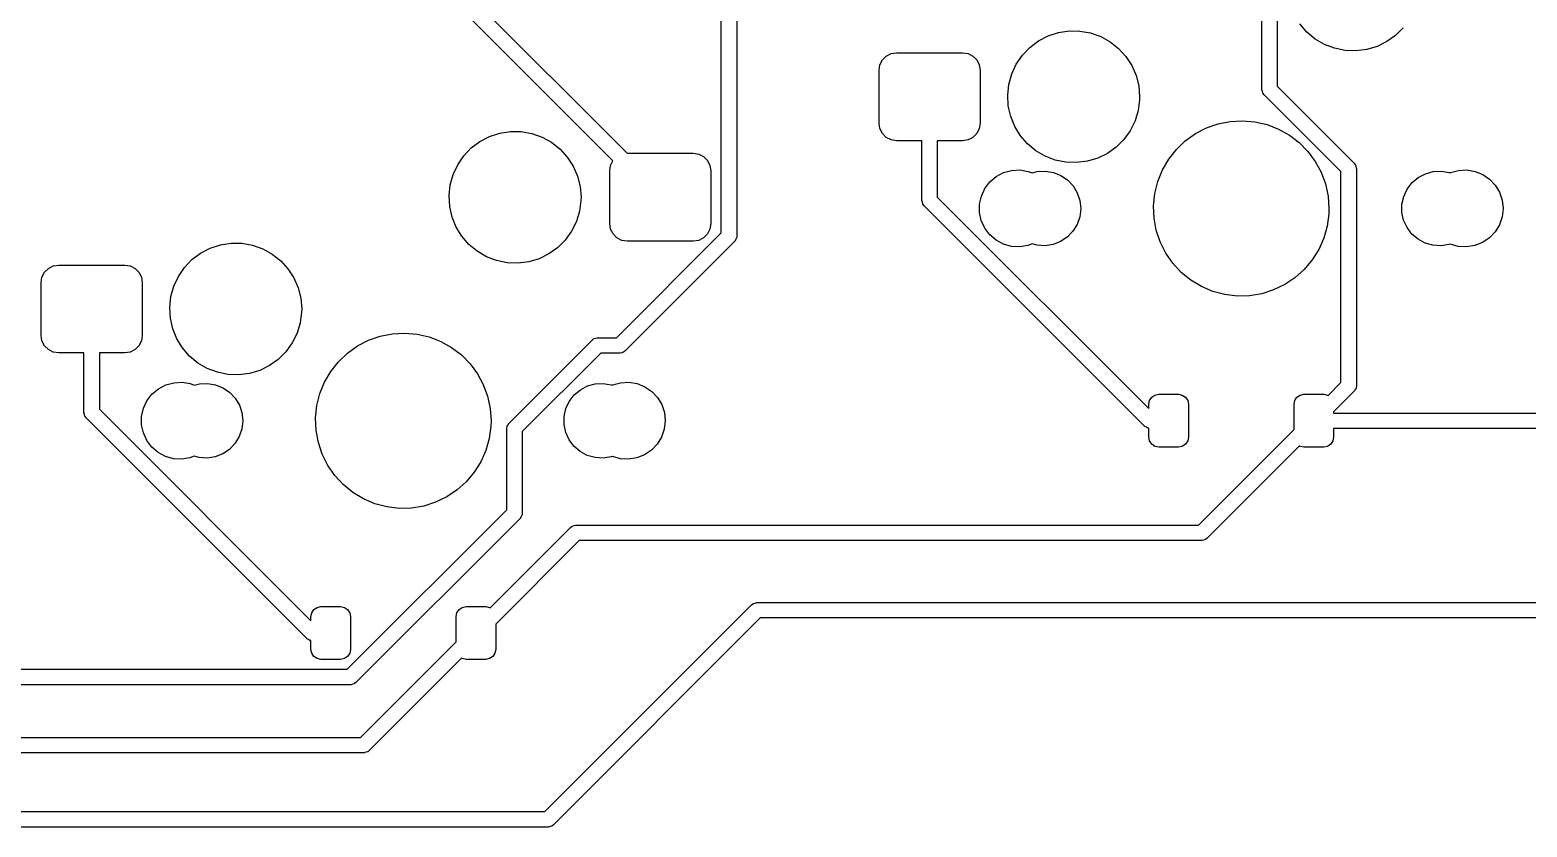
# Model space of a CAD drawing. Extents: x 50 to 376, y -141 to -43.
# Drawn here: x 106.57 to 140.61, y -120.49 to -102.37 of the extents above; entities that cross this region are included whole.
import ezdxf

# ---------------------------------------------------------------- set-up
doc = ezdxf.new("R2010")
doc.units = 0
doc.layers.add('BLACK', color=7, linetype='CONTINUOUS')

msp = doc.modelspace()

# ---------------------------------------------------------------- linework, layer by layer
at = {"layer": 'BLACK', "linetype": 'CONTINUOUS'}
for p, q in [((122.291, -106.984), (122.291, -97.203)), ((122.641, -97.203), (122.641, -107.057)), ((134.581, -103.719), (134.581, -100.561)), ((134.931, -100.634), (134.931, -103.646)), ((116.046, -101.067), (120.152, -105.172)), ((119.827, -105.343), (115.747, -101.263)), ((129.721, -102.503), (129.954, -102.427)), ((129.954, -102.427), (130.197, -102.39)), ((130.197, -102.39), (130.443, -102.393)), ((130.443, -102.393), (130.685, -102.436)), ((130.685, -102.436), (130.917, -102.518)), ((135.603, -102.418), (135.442, -102.232)), ((135.792, -102.575), (135.603, -102.418)), ((137.794, -102.318), (137.62, -102.492)), ((129.136, -102.942), (129.306, -102.764)), ((129.306, -102.764), (129.503, -102.617)), ((129.503, -102.617), (129.721, -102.503)), ((130.917, -102.518), (131.132, -102.637)), ((131.132, -102.637), (131.325, -102.789)), ((131.325, -102.789), (131.49, -102.971)), ((136.004, -102.699), (135.792, -102.575)), ((136.234, -102.786), (136.004, -102.699)), ((136.474, -102.835), (136.234, -102.786)), ((137.199, -102.743), (136.964, -102.813)), ((137.42, -102.634), (137.199, -102.743)), ((137.62, -102.492), (137.42, -102.634)), ((125.897, -103.162), (125.953, -103.051)), ((125.953, -103.051), (126.042, -102.962)), ((126.042, -102.962), (126.153, -102.906)), ((126.153, -102.906), (126.277, -102.886)), ((126.277, -102.886), (127.777, -102.886)), ((127.777, -102.886), (127.901, -102.906)), ((127.901, -102.906), (128.012, -102.962)), ((128.012, -102.962), (128.101, -103.051)), ((128.101, -103.051), (128.157, -103.162)), ((128.998, -103.145), (129.136, -102.942)), ((131.49, -102.971), (131.624, -103.177)), ((136.72, -102.844), (136.474, -102.835)), ((136.964, -102.813), (136.72, -102.844)), ((125.877, -103.286), (125.897, -103.162)), ((125.877, -104.486), (125.877, -103.286)), ((128.157, -103.162), (128.177, -103.286)), ((128.177, -103.286), (128.177, -104.486)), ((128.829, -103.605), (128.894, -103.368)), ((128.894, -103.368), (128.998, -103.145)), ((131.624, -103.177), (131.722, -103.403)), ((131.722, -103.403), (131.782, -103.641)), ((128.802, -103.849), (128.829, -103.605)), ((131.782, -103.641), (131.802, -103.886)), ((134.582, -103.723), (134.581, -103.719)), ((134.581, -103.728), (134.582, -103.723)), ((134.592, -103.764), (134.581, -103.728)), ((134.601, -103.8), (134.592, -103.764)), ((134.604, -103.803), (134.601, -103.8)), ((134.605, -103.808), (134.604, -103.803)), ((134.632, -103.843), (134.605, -103.808)), ((134.931, -103.646), (136.678, -105.394)), ((128.817, -104.095), (128.802, -103.849)), ((128.871, -104.335), (128.817, -104.095)), ((131.8, -103.959), (131.768, -104.203)), ((131.802, -103.886), (131.8, -103.959)), ((136.38, -105.59), (134.632, -103.843)), ((125.897, -104.61), (125.877, -104.486)), ((128.177, -104.486), (128.157, -104.61)), ((128.963, -104.562), (128.871, -104.335)), ((131.697, -104.438), (131.588, -104.659)), ((131.768, -104.203), (131.697, -104.438)), ((133.586, -104.503), (133.862, -104.448)), ((133.862, -104.448), (134.143, -104.432)), ((134.143, -104.432), (134.424, -104.457)), ((134.424, -104.457), (134.698, -104.52)), ((116.803, -104.903), (117.021, -104.789)), ((117.021, -104.789), (117.254, -104.713)), ((117.254, -104.713), (117.497, -104.676)), ((117.497, -104.676), (117.743, -104.679)), ((117.743, -104.679), (117.985, -104.722)), ((117.985, -104.722), (118.217, -104.804)), ((118.217, -104.804), (118.432, -104.923)), ((125.953, -104.721), (125.897, -104.61)), ((126.042, -104.81), (125.953, -104.721)), ((126.153, -104.866), (126.042, -104.81)), ((128.012, -104.81), (127.901, -104.866)), ((128.101, -104.721), (128.012, -104.81)), ((128.157, -104.61), (128.101, -104.721)), ((129.092, -104.772), (128.963, -104.562)), ((129.253, -104.958), (129.092, -104.772)), ((131.588, -104.659), (131.444, -104.858)), ((132.841, -104.89), (133.07, -104.726)), ((133.07, -104.726), (133.32, -104.596)), ((133.32, -104.596), (133.586, -104.503)), ((134.698, -104.52), (134.961, -104.622)), ((134.961, -104.622), (135.207, -104.759)), ((135.207, -104.759), (135.431, -104.93)), ((116.436, -105.228), (116.606, -105.05)), ((116.606, -105.05), (116.803, -104.903)), ((118.432, -104.923), (118.625, -105.075)), ((118.625, -105.075), (118.79, -105.257)), ((120.152, -105.172), (120.154, -105.172)), ((120.154, -105.172), (121.654, -105.172)), ((121.654, -105.172), (121.778, -105.192)), ((126.277, -104.886), (126.153, -104.866)), ((126.852, -104.886), (126.277, -104.886)), ((126.852, -106.24), (126.852, -104.886)), ((127.777, -104.886), (127.202, -104.886)), ((127.202, -104.886), (127.202, -106.167)), ((127.901, -104.866), (127.777, -104.886)), ((129.442, -105.115), (129.253, -104.958)), ((129.654, -105.239), (129.442, -105.115)), ((131.07, -105.174), (130.849, -105.283)), ((131.27, -105.032), (131.07, -105.174)), ((131.444, -104.858), (131.27, -105.032)), ((132.463, -105.305), (132.637, -105.084)), ((132.637, -105.084), (132.841, -104.89)), ((135.431, -104.93), (135.628, -105.131)), ((135.628, -105.131), (135.796, -105.358)), ((116.194, -105.654), (116.298, -105.431)), ((116.298, -105.431), (116.436, -105.228)), ((118.79, -105.257), (118.924, -105.463)), ((118.924, -105.463), (119.022, -105.689)), ((119.754, -105.572), (119.774, -105.448)), ((119.774, -105.448), (119.827, -105.343)), ((121.778, -105.192), (121.889, -105.248)), ((121.889, -105.248), (121.978, -105.337)), ((121.978, -105.337), (122.034, -105.448)), ((122.034, -105.448), (122.054, -105.572)), ((129.884, -105.326), (129.654, -105.239)), ((130.124, -105.375), (129.884, -105.326)), ((130.37, -105.384), (130.124, -105.375)), ((130.614, -105.353), (130.37, -105.384)), ((130.849, -105.283), (130.614, -105.353)), ((132.321, -105.549), (132.463, -105.305)), ((135.796, -105.358), (135.929, -105.605)), ((136.678, -105.394), (136.705, -105.429)), ((136.705, -105.429), (136.707, -105.433)), ((136.707, -105.433), (136.71, -105.437)), ((136.71, -105.437), (136.719, -105.473)), ((136.719, -105.473), (136.729, -105.509)), ((136.729, -105.509), (136.728, -105.513)), ((136.728, -105.513), (136.73, -105.518)), ((116.129, -105.891), (116.194, -105.654)), ((119.022, -105.689), (119.082, -105.927)), ((119.754, -106.772), (119.754, -105.572)), ((122.054, -105.572), (122.054, -106.772)), ((128.284, -105.973), (128.398, -105.823)), ((128.398, -105.823), (128.543, -105.701)), ((128.543, -105.701), (128.71, -105.612)), ((128.71, -105.612), (128.892, -105.562)), ((128.892, -105.562), (129.081, -105.552)), ((129.081, -105.552), (129.267, -105.583)), ((129.267, -105.583), (129.358, -105.619)), ((129.358, -105.619), (129.476, -105.587)), ((129.476, -105.587), (129.659, -105.577)), ((129.659, -105.577), (129.841, -105.607)), ((129.841, -105.607), (130.011, -105.675)), ((130.011, -105.675), (130.163, -105.779)), ((130.163, -105.779), (130.289, -105.912)), ((132.148, -106.083), (132.216, -105.81)), ((132.216, -105.81), (132.321, -105.549)), ((135.929, -105.605), (136.027, -105.87)), ((136.38, -110.387), (136.38, -105.59)), ((136.73, -105.518), (136.73, -110.459)), ((137.885, -105.986), (137.996, -105.84)), ((137.996, -105.84), (138.137, -105.721)), ((138.137, -105.721), (138.299, -105.636)), ((138.299, -105.636), (138.476, -105.587)), ((138.476, -105.587), (138.659, -105.577)), ((138.659, -105.577), (138.841, -105.607)), ((138.841, -105.607), (138.863, -105.616)), ((138.863, -105.616), (138.87, -105.612)), ((138.87, -105.612), (139.052, -105.562)), ((139.052, -105.562), (139.241, -105.552)), ((139.241, -105.552), (139.427, -105.583)), ((139.427, -105.583), (139.603, -105.653)), ((139.603, -105.653), (139.759, -105.76)), ((139.759, -105.76), (139.889, -105.897)), ((116.102, -106.135), (116.129, -105.891)), ((116.117, -106.381), (116.102, -106.135)), ((119.082, -105.927), (119.102, -106.172)), ((119.102, -106.172), (119.1, -106.245)), ((127.202, -106.167), (132.012, -110.977)), ((128.162, -106.328), (128.204, -106.144)), ((128.204, -106.144), (128.284, -105.973)), ((130.289, -105.912), (130.384, -106.069)), ((130.384, -106.069), (130.442, -106.243)), ((132.119, -106.363), (132.148, -106.083)), ((136.027, -105.87), (136.086, -106.145)), ((136.086, -106.145), (136.106, -106.426)), ((137.767, -106.331), (137.807, -106.152)), ((137.807, -106.152), (137.885, -105.986)), ((139.889, -105.897), (139.986, -106.059)), ((139.986, -106.059), (140.047, -106.238)), ((116.171, -106.621), (116.117, -106.381)), ((119.068, -106.489), (118.997, -106.724)), ((119.1, -106.245), (119.068, -106.489)), ((126.853, -106.244), (126.852, -106.24)), ((126.852, -106.249), (126.853, -106.244)), ((126.863, -106.285), (126.852, -106.249)), ((126.872, -106.321), (126.863, -106.285)), ((126.875, -106.324), (126.872, -106.321)), ((126.876, -106.329), (126.875, -106.324)), ((126.903, -106.364), (126.876, -106.329)), ((131.915, -111.376), (126.903, -106.364)), ((128.162, -106.517), (128.162, -106.328)), ((128.202, -106.702), (128.162, -106.517)), ((130.462, -106.432), (130.441, -106.614)), ((130.442, -106.243), (130.462, -106.426)), ((130.462, -106.426), (130.462, -106.432)), ((132.13, -106.645), (132.119, -106.363)), ((136.106, -106.426), (136.102, -106.551)), ((137.767, -106.515), (137.767, -106.331)), ((137.805, -106.694), (137.767, -106.515)), ((140.067, -106.432), (140.045, -106.62)), ((140.047, -106.238), (140.067, -106.426)), ((140.067, -106.426), (140.067, -106.432)), ((116.263, -106.848), (116.171, -106.621)), ((116.392, -107.058), (116.263, -106.848)), ((118.997, -106.724), (118.888, -106.945)), ((119.774, -106.896), (119.754, -106.772)), ((122.054, -106.772), (122.034, -106.896)), ((128.28, -106.874), (128.202, -106.702)), ((128.394, -107.025), (128.28, -106.874)), ((130.381, -106.788), (130.285, -106.945)), ((130.441, -106.614), (130.381, -106.788)), ((132.181, -106.922), (132.13, -106.645)), ((136.064, -106.83), (135.988, -107.101)), ((136.102, -106.551), (136.064, -106.83)), ((137.882, -106.861), (137.805, -106.694)), ((137.992, -107.008), (137.882, -106.861)), ((139.984, -106.799), (139.885, -106.96)), ((140.045, -106.62), (139.984, -106.799)), ((110.904, -107.253), (111.147, -107.216)), ((111.147, -107.216), (111.393, -107.219)), ((116.553, -107.244), (116.392, -107.058)), ((118.744, -107.144), (118.57, -107.318)), ((118.888, -106.945), (118.744, -107.144)), ((119.83, -107.007), (119.774, -106.896)), ((119.919, -107.096), (119.83, -107.007)), ((119.909, -109.366), (122.291, -106.984)), ((120.03, -107.152), (119.919, -107.096)), ((120.154, -107.172), (120.03, -107.152)), ((122.59, -107.181), (120.105, -109.665)), ((121.654, -107.172), (120.154, -107.172)), ((121.778, -107.152), (121.654, -107.172)), ((121.889, -107.096), (121.778, -107.152)), ((121.978, -107.007), (121.889, -107.096)), ((122.034, -106.896), (121.978, -107.007)), ((122.592, -107.177), (122.59, -107.181)), ((122.596, -107.174), (122.592, -107.177)), ((122.613, -107.141), (122.596, -107.174)), ((122.633, -107.109), (122.613, -107.141)), ((122.635, -107.1), (122.633, -107.105)), ((122.633, -107.105), (122.633, -107.109)), ((122.641, -107.057), (122.635, -107.1)), ((128.538, -107.148), (128.394, -107.025)), ((128.704, -107.237), (128.538, -107.148)), ((130.006, -107.179), (129.835, -107.246)), ((130.158, -107.077), (130.006, -107.179)), ((130.285, -106.945), (130.158, -107.077)), ((132.27, -107.189), (132.181, -106.922)), ((132.396, -107.441), (132.27, -107.189)), ((135.988, -107.101), (135.874, -107.359)), ((138.132, -107.127), (137.992, -107.008)), ((138.294, -107.214), (138.132, -107.127)), ((138.47, -107.264), (138.294, -107.214)), ((139.597, -107.201), (139.421, -107.27)), ((139.754, -107.096), (139.597, -107.201)), ((139.885, -106.96), (139.754, -107.096)), ((110.256, -107.59), (110.453, -107.443)), ((110.453, -107.443), (110.671, -107.329)), ((110.671, -107.329), (110.904, -107.253)), ((111.393, -107.219), (111.635, -107.262)), ((111.635, -107.262), (111.867, -107.344)), ((111.867, -107.344), (112.082, -107.463)), ((112.082, -107.463), (112.275, -107.615)), ((116.742, -107.401), (116.553, -107.244)), ((116.954, -107.525), (116.742, -107.401)), ((117.184, -107.612), (116.954, -107.525)), ((118.37, -107.46), (118.149, -107.569)), ((118.57, -107.318), (118.37, -107.46)), ((128.886, -107.289), (128.704, -107.237)), ((129.075, -107.3), (128.886, -107.289)), ((129.261, -107.27), (129.075, -107.3)), ((129.358, -107.232), (129.261, -107.27)), ((129.47, -107.264), (129.358, -107.232)), ((129.654, -107.275), (129.47, -107.264)), ((129.835, -107.246), (129.654, -107.275)), ((132.556, -107.673), (132.396, -107.441)), ((135.874, -107.359), (135.725, -107.598)), ((138.654, -107.275), (138.47, -107.264)), ((138.835, -107.246), (138.654, -107.275)), ((138.861, -107.236), (138.835, -107.246)), ((138.864, -107.237), (138.861, -107.236)), ((139.046, -107.289), (138.864, -107.237)), ((139.235, -107.3), (139.046, -107.289)), ((139.421, -107.27), (139.235, -107.3)), ((106.847, -107.988), (106.903, -107.877)), ((106.903, -107.877), (106.992, -107.788)), ((106.992, -107.788), (107.103, -107.732)), ((107.103, -107.732), (107.227, -107.712)), ((107.227, -107.712), (108.727, -107.712)), ((108.727, -107.712), (108.851, -107.732)), ((108.851, -107.732), (108.962, -107.788)), ((108.962, -107.788), (109.051, -107.877)), ((109.051, -107.877), (109.107, -107.988)), ((109.948, -107.971), (110.086, -107.768)), ((110.086, -107.768), (110.256, -107.59)), ((112.275, -107.615), (112.44, -107.797)), ((112.44, -107.797), (112.574, -108.003)), ((117.424, -107.661), (117.184, -107.612)), ((117.67, -107.67), (117.424, -107.661)), ((117.914, -107.639), (117.67, -107.67)), ((118.149, -107.569), (117.914, -107.639)), ((132.747, -107.879), (132.556, -107.673)), ((132.965, -108.057), (132.747, -107.879)), ((135.544, -107.814), (135.334, -108.001)), ((135.725, -107.598), (135.544, -107.814)), ((106.827, -108.112), (106.847, -107.988)), ((106.827, -109.312), (106.827, -108.112)), ((109.107, -107.988), (109.127, -108.112)), ((109.127, -108.112), (109.127, -109.312)), ((109.779, -108.431), (109.844, -108.194)), ((109.844, -108.194), (109.948, -107.971)), ((112.574, -108.003), (112.672, -108.229)), ((112.672, -108.229), (112.732, -108.467)), ((133.207, -108.203), (132.965, -108.057)), ((133.466, -108.312), (133.207, -108.203)), ((135.1, -108.158), (134.846, -108.28)), ((135.334, -108.001), (135.1, -108.158)), ((109.752, -108.675), (109.779, -108.431)), ((112.732, -108.467), (112.752, -108.712)), ((133.738, -108.385), (133.466, -108.312)), ((134.018, -108.418), (133.738, -108.385)), ((134.3, -108.411), (134.018, -108.418)), ((134.577, -108.365), (134.3, -108.411)), ((134.846, -108.28), (134.577, -108.365)), ((109.767, -108.921), (109.752, -108.675)), ((112.75, -108.785), (112.718, -109.029)), ((112.752, -108.712), (112.75, -108.785)), ((109.821, -109.161), (109.767, -108.921)), ((109.913, -109.388), (109.821, -109.161)), ((112.718, -109.029), (112.647, -109.264)), ((114.812, -109.274), (115.093, -109.258)), ((115.093, -109.258), (115.374, -109.283)), ((106.847, -109.436), (106.827, -109.312)), ((106.903, -109.547), (106.847, -109.436)), ((106.992, -109.636), (106.903, -109.547)), ((109.051, -109.547), (108.962, -109.636)), ((109.107, -109.436), (109.051, -109.547)), ((109.127, -109.312), (109.107, -109.436)), ((110.042, -109.598), (109.913, -109.388)), ((110.203, -109.784), (110.042, -109.598)), ((112.538, -109.485), (112.394, -109.684)), ((112.647, -109.264), (112.538, -109.485)), ((113.791, -109.716), (114.02, -109.552)), ((114.02, -109.552), (114.27, -109.422)), ((114.27, -109.422), (114.536, -109.329)), ((114.536, -109.329), (114.812, -109.274)), ((115.374, -109.283), (115.648, -109.346)), ((115.648, -109.346), (115.911, -109.448)), ((115.911, -109.448), (116.157, -109.585)), ((116.157, -109.585), (116.381, -109.756)), ((117.468, -111.304), (119.355, -109.417)), ((119.355, -109.417), (119.389, -109.39)), ((119.389, -109.39), (119.394, -109.389)), ((119.394, -109.389), (119.397, -109.386)), ((119.397, -109.386), (119.434, -109.377)), ((119.434, -109.377), (119.469, -109.366)), ((119.469, -109.366), (119.474, -109.367)), ((119.474, -109.367), (119.478, -109.366)), ((119.478, -109.366), (119.909, -109.366)), ((107.103, -109.692), (106.992, -109.636)), ((107.227, -109.712), (107.103, -109.692)), ((107.802, -109.712), (107.227, -109.712)), ((107.802, -111.066), (107.802, -109.712)), ((108.727, -109.712), (108.152, -109.712)), ((108.152, -109.712), (108.152, -110.993)), ((108.851, -109.692), (108.727, -109.712)), ((108.962, -109.636), (108.851, -109.692)), ((110.392, -109.941), (110.203, -109.784)), ((110.604, -110.065), (110.392, -109.941)), ((112.22, -109.858), (112.02, -110)), ((112.394, -109.684), (112.22, -109.858)), ((113.413, -110.131), (113.587, -109.91)), ((113.587, -109.91), (113.791, -109.716)), ((116.381, -109.756), (116.578, -109.957)), ((119.551, -109.716), (117.767, -111.5)), ((119.982, -109.716), (119.551, -109.716)), ((119.986, -109.715), (119.982, -109.716)), ((119.991, -109.716), (119.986, -109.715)), ((120.027, -109.705), (119.991, -109.716)), ((120.063, -109.696), (120.027, -109.705)), ((120.066, -109.693), (120.063, -109.696)), ((120.071, -109.692), (120.066, -109.693)), ((120.105, -109.665), (120.071, -109.692)), ((110.834, -110.152), (110.604, -110.065)), ((111.074, -110.201), (110.834, -110.152)), ((111.32, -110.21), (111.074, -110.201)), ((111.564, -110.179), (111.32, -110.21)), ((111.799, -110.109), (111.564, -110.179)), ((112.02, -110), (111.799, -110.109)), ((113.271, -110.375), (113.413, -110.131)), ((116.578, -109.957), (116.746, -110.184)), ((116.746, -110.184), (116.879, -110.431)), ((109.348, -110.649), (109.493, -110.527)), ((109.493, -110.527), (109.66, -110.438)), ((109.66, -110.438), (109.842, -110.388)), ((109.842, -110.388), (110.031, -110.378)), ((110.031, -110.378), (110.217, -110.409)), ((110.217, -110.409), (110.308, -110.445)), ((110.308, -110.445), (110.426, -110.413)), ((110.426, -110.413), (110.609, -110.403)), ((110.609, -110.403), (110.791, -110.433)), ((110.791, -110.433), (110.961, -110.501)), ((110.961, -110.501), (111.113, -110.605)), ((111.113, -110.605), (111.239, -110.738)), ((113.166, -110.636), (113.271, -110.375)), ((116.879, -110.431), (116.977, -110.696)), ((118.946, -110.666), (119.087, -110.547)), ((119.087, -110.547), (119.249, -110.462)), ((119.249, -110.462), (119.426, -110.413)), ((119.426, -110.413), (119.609, -110.403)), ((119.609, -110.403), (119.791, -110.433)), ((119.791, -110.433), (119.813, -110.442)), ((119.813, -110.442), (119.82, -110.438)), ((119.82, -110.438), (120.002, -110.388)), ((120.002, -110.388), (120.191, -110.378)), ((120.191, -110.378), (120.377, -110.409)), ((120.377, -110.409), (120.553, -110.479)), ((120.553, -110.479), (120.709, -110.586)), ((120.709, -110.586), (120.839, -110.723)), ((136.088, -110.679), (136.38, -110.387)), ((136.678, -110.583), (136.212, -111.049)), ((136.681, -110.579), (136.678, -110.583)), ((136.685, -110.576), (136.681, -110.579)), ((136.702, -110.544), (136.685, -110.576)), ((136.722, -110.512), (136.702, -110.544)), ((136.724, -110.503), (136.722, -110.507)), ((136.722, -110.507), (136.722, -110.512)), ((136.73, -110.459), (136.724, -110.503)), ((109.154, -110.97), (109.234, -110.799)), ((109.234, -110.799), (109.348, -110.649)), ((111.239, -110.738), (111.334, -110.895)), ((111.334, -110.895), (111.392, -111.069)), ((113.069, -111.189), (113.098, -110.909)), ((113.098, -110.909), (113.166, -110.636)), ((116.977, -110.696), (117.036, -110.971)), ((118.757, -110.978), (118.835, -110.812)), ((118.835, -110.812), (118.946, -110.666)), ((120.839, -110.723), (120.936, -110.885)), ((120.936, -110.885), (120.997, -111.064)), ((132.012, -110.877), (132.029, -110.791)), ((132.012, -110.977), (132.012, -110.877)), ((132.029, -110.791), (132.078, -110.718)), ((132.078, -110.718), (132.151, -110.669)), ((132.151, -110.669), (132.237, -110.652)), ((132.237, -110.652), (132.687, -110.652)), ((132.687, -110.652), (132.773, -110.669)), ((132.773, -110.669), (132.846, -110.718)), ((132.846, -110.718), (132.895, -110.791)), ((132.895, -110.791), (132.912, -110.877)), ((132.912, -110.877), (132.912, -111.627)), ((135.312, -110.877), (135.329, -110.791)), ((135.312, -111.455), (135.312, -110.877)), ((135.329, -110.791), (135.378, -110.718)), ((135.378, -110.718), (135.451, -110.669)), ((135.451, -110.669), (135.537, -110.652)), ((135.537, -110.652), (135.987, -110.652)), ((135.987, -110.652), (136.073, -110.669)), ((136.073, -110.669), (136.088, -110.679)), ((107.803, -111.07), (107.802, -111.066)), ((107.802, -111.075), (107.803, -111.07)), ((107.813, -111.111), (107.802, -111.075)), ((107.822, -111.147), (107.813, -111.111)), ((107.825, -111.15), (107.822, -111.147)), ((107.826, -111.155), (107.825, -111.15)), ((107.853, -111.19), (107.826, -111.155)), ((112.865, -116.202), (107.853, -111.19)), ((108.152, -110.993), (112.962, -115.803)), ((109.112, -111.154), (109.154, -110.97)), ((109.112, -111.343), (109.112, -111.154)), ((111.412, -111.258), (111.391, -111.44)), ((111.392, -111.069), (111.412, -111.252)), ((111.412, -111.252), (111.412, -111.258)), ((113.08, -111.471), (113.069, -111.189)), ((117.036, -110.971), (117.056, -111.252)), ((117.056, -111.252), (117.052, -111.377)), ((118.717, -111.157), (118.757, -110.978)), ((118.717, -111.341), (118.717, -111.157)), ((121.017, -111.258), (120.995, -111.446)), ((120.997, -111.064), (121.017, -111.252)), ((121.017, -111.252), (121.017, -111.258)), ((136.212, -111.049), (136.212, -111.077)), ((136.212, -111.077), (142.802, -111.077)), ((109.152, -111.528), (109.112, -111.343)), ((109.23, -111.7), (109.152, -111.528)), ((111.331, -111.614), (111.235, -111.771)), ((111.391, -111.44), (111.331, -111.614)), ((113.131, -111.748), (113.08, -111.471)), ((117.052, -111.377), (117.014, -111.656)), ((117.417, -111.428), (117.422, -111.384)), ((117.417, -113.276), (117.417, -111.428)), ((117.422, -111.384), (117.425, -111.38)), ((117.425, -111.375), (117.444, -111.343)), ((117.425, -111.38), (117.425, -111.375)), ((117.444, -111.343), (117.462, -111.311)), ((117.462, -111.311), (117.466, -111.308)), ((117.466, -111.308), (117.468, -111.304)), ((117.767, -111.5), (117.767, -113.348)), ((118.755, -111.52), (118.717, -111.341)), ((118.832, -111.687), (118.755, -111.52)), ((120.934, -111.625), (120.835, -111.786)), ((120.995, -111.446), (120.934, -111.625)), ((131.919, -111.378), (131.915, -111.376)), ((131.922, -111.382), (131.919, -111.378)), ((131.955, -111.4), (131.922, -111.382)), ((131.987, -111.419), (131.955, -111.4)), ((131.991, -111.419), (131.987, -111.419)), ((131.996, -111.422), (131.991, -111.419)), ((132.012, -111.424), (131.996, -111.422)), ((132.012, -111.627), (132.012, -111.424)), ((132.029, -111.713), (132.012, -111.627)), ((132.912, -111.627), (132.895, -111.713)), ((133.14, -113.626), (135.312, -111.455)), ((136.212, -111.627), (136.195, -111.713)), ((142.73, -111.427), (136.212, -111.427)), ((136.212, -111.427), (136.212, -111.627)), ((109.344, -111.851), (109.23, -111.7)), ((109.488, -111.974), (109.344, -111.851)), ((109.654, -112.063), (109.488, -111.974)), ((111.108, -111.903), (110.956, -112.005)), ((111.235, -111.771), (111.108, -111.903)), ((113.22, -112.015), (113.131, -111.748)), ((116.938, -111.927), (116.824, -112.185)), ((117.014, -111.656), (116.938, -111.927)), ((118.942, -111.834), (118.832, -111.687)), ((119.082, -111.953), (118.942, -111.834)), ((119.244, -112.04), (119.082, -111.953)), ((120.704, -111.922), (120.547, -112.027)), ((120.835, -111.786), (120.704, -111.922)), ((132.078, -111.786), (132.029, -111.713)), ((132.151, -111.835), (132.078, -111.786)), ((132.237, -111.852), (132.151, -111.835)), ((132.687, -111.852), (132.237, -111.852)), ((132.773, -111.835), (132.687, -111.852)), ((132.846, -111.786), (132.773, -111.835)), ((132.895, -111.713), (132.846, -111.786)), ((135.436, -111.825), (133.336, -113.925)), ((135.451, -111.835), (135.436, -111.825)), ((135.537, -111.852), (135.451, -111.835)), ((135.987, -111.852), (135.537, -111.852)), ((136.073, -111.835), (135.987, -111.852)), ((136.146, -111.786), (136.073, -111.835)), ((136.195, -111.713), (136.146, -111.786)), ((109.836, -112.115), (109.654, -112.063)), ((110.025, -112.126), (109.836, -112.115)), ((110.211, -112.096), (110.025, -112.126)), ((110.308, -112.058), (110.211, -112.096)), ((110.42, -112.09), (110.308, -112.058)), ((110.604, -112.101), (110.42, -112.09)), ((110.785, -112.072), (110.604, -112.101)), ((110.956, -112.005), (110.785, -112.072)), ((113.346, -112.267), (113.22, -112.015)), ((113.506, -112.499), (113.346, -112.267)), ((116.824, -112.185), (116.675, -112.424)), ((119.42, -112.09), (119.244, -112.04)), ((119.604, -112.101), (119.42, -112.09)), ((119.785, -112.072), (119.604, -112.101)), ((119.811, -112.062), (119.785, -112.072)), ((119.814, -112.063), (119.811, -112.062)), ((119.996, -112.115), (119.814, -112.063)), ((120.185, -112.126), (119.996, -112.115)), ((120.371, -112.096), (120.185, -112.126)), ((120.547, -112.027), (120.371, -112.096)), ((113.697, -112.705), (113.506, -112.499)), ((116.494, -112.64), (116.284, -112.827)), ((116.675, -112.424), (116.494, -112.64)), ((113.915, -112.883), (113.697, -112.705)), ((114.157, -113.029), (113.915, -112.883)), ((116.05, -112.984), (115.796, -113.106)), ((116.284, -112.827), (116.05, -112.984)), ((113.789, -116.904), (117.417, -113.276)), ((114.416, -113.138), (114.157, -113.029)), ((114.688, -113.211), (114.416, -113.138)), ((114.968, -113.244), (114.688, -113.211)), ((115.25, -113.237), (114.968, -113.244)), ((115.527, -113.191), (115.25, -113.237)), ((115.796, -113.106), (115.527, -113.191)), ((117.716, -113.472), (113.985, -117.203)), ((117.038, -115.505), (118.865, -113.678)), ((117.718, -113.468), (117.716, -113.472)), ((117.722, -113.465), (117.718, -113.468)), ((117.74, -113.433), (117.722, -113.465)), ((117.759, -113.401), (117.74, -113.433)), ((117.761, -113.392), (117.759, -113.396)), ((117.759, -113.396), (117.759, -113.401)), ((117.767, -113.348), (117.761, -113.392)), ((118.865, -113.678), (118.9, -113.651)), ((118.9, -113.651), (118.904, -113.649)), ((118.904, -113.649), (118.908, -113.646)), ((118.908, -113.646), (118.944, -113.637)), ((118.944, -113.637), (118.979, -113.627)), ((118.979, -113.627), (118.984, -113.628)), ((118.984, -113.628), (118.989, -113.626)), ((118.989, -113.626), (133.14, -113.626)), ((119.061, -113.976), (117.162, -115.875)), ((133.213, -113.976), (119.061, -113.976)), ((133.217, -113.975), (133.213, -113.976)), ((133.222, -113.976), (133.217, -113.975)), ((133.257, -113.965), (133.222, -113.976)), ((133.294, -113.956), (133.257, -113.965)), ((133.297, -113.953), (133.294, -113.956)), ((133.302, -113.952), (133.297, -113.953)), ((133.336, -113.925), (133.302, -113.952)), ((123.058, -115.398), (123.094, -115.387)), ((123.094, -115.387), (123.099, -115.388)), ((123.099, -115.388), (123.103, -115.387)), ((123.103, -115.387), (143.197, -115.387)), ((112.962, -115.703), (112.979, -115.617)), ((112.962, -115.803), (112.962, -115.703)), ((112.979, -115.617), (113.028, -115.544)), ((113.028, -115.544), (113.101, -115.495)), ((113.101, -115.495), (113.187, -115.478)), ((113.187, -115.478), (113.637, -115.478)), ((113.637, -115.478), (113.723, -115.495)), ((113.723, -115.495), (113.796, -115.544)), ((113.796, -115.544), (113.845, -115.617)), ((113.845, -115.617), (113.862, -115.703)), ((113.862, -115.703), (113.862, -116.453)), ((116.262, -115.703), (116.279, -115.617)), ((116.262, -116.281), (116.262, -115.703)), ((116.279, -115.617), (116.328, -115.544)), ((116.328, -115.544), (116.401, -115.495)), ((116.401, -115.495), (116.487, -115.478)), ((116.487, -115.478), (116.937, -115.478)), ((116.937, -115.478), (117.023, -115.495)), ((117.023, -115.495), (117.038, -115.505)), ((118.278, -120.14), (122.98, -115.438)), ((122.98, -115.438), (123.014, -115.412)), ((123.014, -115.412), (123.019, -115.41)), ((123.019, -115.41), (123.022, -115.407)), ((123.022, -115.407), (123.058, -115.398)), ((117.162, -115.875), (117.162, -116.453)), ((123.176, -115.737), (118.474, -120.439)), ((143.125, -115.737), (123.176, -115.737)), ((112.869, -116.204), (112.865, -116.202)), ((112.872, -116.208), (112.869, -116.204)), ((112.905, -116.226), (112.872, -116.208)), ((112.937, -116.245), (112.905, -116.226)), ((112.941, -116.245), (112.937, -116.245)), ((112.946, -116.248), (112.941, -116.245)), ((112.962, -116.25), (112.946, -116.248)), ((112.962, -116.453), (112.962, -116.25)), ((114.09, -118.452), (116.262, -116.281)), ((112.979, -116.539), (112.962, -116.453)), ((113.028, -116.612), (112.979, -116.539)), ((113.101, -116.661), (113.028, -116.612)), ((113.187, -116.678), (113.101, -116.661)), ((113.637, -116.678), (113.187, -116.678)), ((113.723, -116.661), (113.637, -116.678)), ((113.796, -116.612), (113.723, -116.661)), ((113.845, -116.539), (113.796, -116.612)), ((113.862, -116.453), (113.845, -116.539)), ((116.386, -116.651), (114.286, -118.751)), ((116.401, -116.661), (116.386, -116.651)), ((116.487, -116.678), (116.401, -116.661)), ((116.937, -116.678), (116.487, -116.678)), ((117.023, -116.661), (116.937, -116.678)), ((117.096, -116.612), (117.023, -116.661)), ((117.145, -116.539), (117.096, -116.612)), ((117.162, -116.453), (117.145, -116.539)), ((99.7623, -116.904), (113.789, -116.904)), ((113.861, -117.254), (99.6898, -117.254)), ((113.866, -117.253), (113.861, -117.254)), ((113.87, -117.254), (113.866, -117.253)), ((113.906, -117.243), (113.87, -117.254)), ((113.942, -117.234), (113.906, -117.243)), ((113.946, -117.231), (113.942, -117.234)), ((113.95, -117.23), (113.946, -117.231)), ((113.985, -117.203), (113.95, -117.23)), ((104.107, -118.452), (114.09, -118.452)), ((114.244, -118.782), (114.207, -118.791)), ((114.247, -118.779), (114.244, -118.782)), ((114.252, -118.778), (114.247, -118.779)), ((114.286, -118.751), (114.252, -118.778)), ((114.163, -118.802), (104.179, -118.802)), ((114.167, -118.801), (114.163, -118.802)), ((114.172, -118.802), (114.167, -118.801)), ((114.207, -118.791), (114.172, -118.802)), ((104.617, -120.14), (118.278, -120.14)), ((118.35, -120.49), (104.69, -120.49)), ((118.355, -120.489), (118.35, -120.49)), ((118.359, -120.49), (118.355, -120.489)), ((118.395, -120.479), (118.359, -120.49)), ((118.431, -120.47), (118.395, -120.479)), ((118.435, -120.467), (118.431, -120.47)), ((118.439, -120.466), (118.435, -120.467)), ((118.474, -120.439), (118.439, -120.466))]:
    msp.add_line(p, q, dxfattribs=at)

doc.saveas('drawing.dxf')
